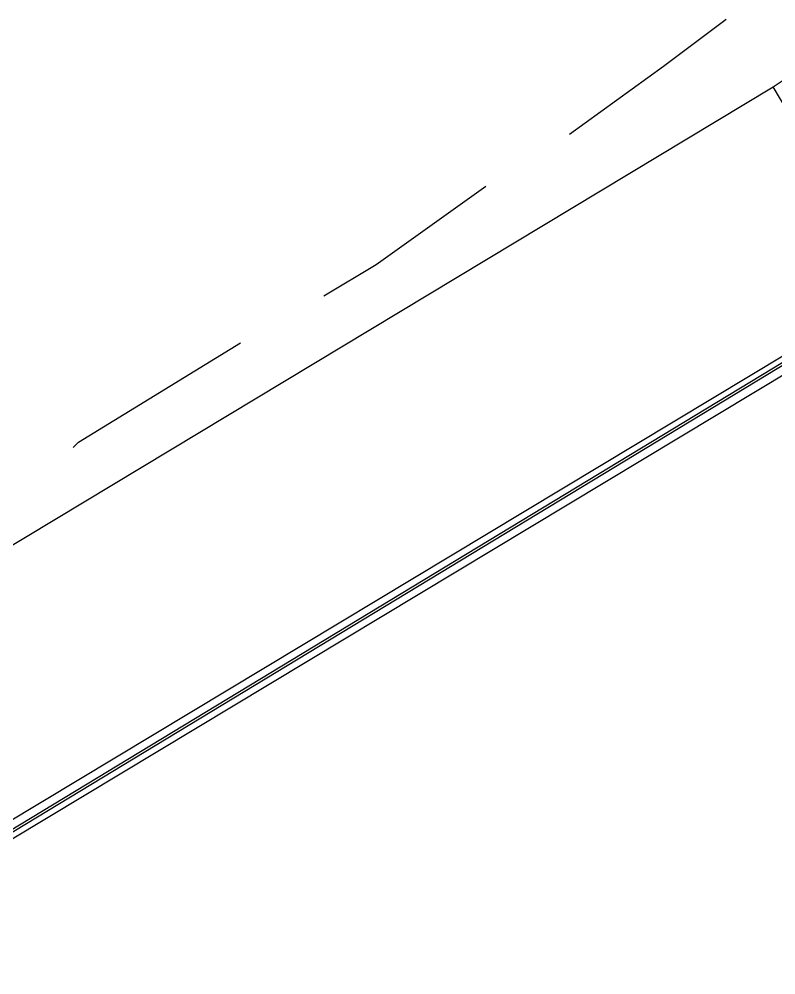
# Model space of a CAD drawing. Header units: feet. Extents: x -84 to 198, y -22 to 181.
# Drawn here: x 129.582 to 131.513, y 92.364 to 94.804 of the extents above; entities that cross this region are included whole.
import ezdxf

# ---------------------------------------------------------------- set-up
doc = ezdxf.new("R2010")
doc.units = ezdxf.units.FT
doc.layers.add('A-LINEA', color=7, linetype='CONTINUOUS')

msp = doc.modelspace()

# ---------------------------------------------------------------- linework, layer by layer
at = {"layer": 'A-LINEA'}
msp.add_line((128.76, 92.9778), (131.5067, 94.6311), dxfattribs=at)
msp.add_line((128.76, 92.9778), (131.5067, 94.6311), dxfattribs=at)
for points in [[(130.9867, 94.5111), (131.2267, 94.6844), (131.3867, 94.8044)], [(130.9867, 94.5111), (131.2267, 94.6844), (131.3867, 94.8044)], [(131.5067, 94.6311), (131.7467, 94.7911), (132.0533, 94.2844), (131.8, 94.1378), (131.5067, 94.6311)], [(131.5067, 94.6311), (131.7467, 94.7911), (132.0533, 94.2844), (131.8, 94.1378), (131.5067, 94.6311)], [(130.36, 94.0978), (130.4933, 94.1778), (130.7733, 94.3778)], [(130.36, 94.0978), (130.4933, 94.1778), (130.7733, 94.3778)], [(128.9733, 92.3778), (131.92, 94.1644), (131.92, 94.1778), (128.9733, 92.4044), (128.9733, 92.3911), (128.9733, 92.3778)], [(128.9733, 92.3778), (131.92, 94.1644), (131.92, 94.1778), (128.9733, 92.4044), (128.9733, 92.3911), (128.9733, 92.3778)], [(128.9867, 92.3644), (131.9333, 94.1378), (131.9333, 94.1511), (131.9333, 94.1644), (128.9867, 92.3778), (128.9733, 92.3778), (128.9867, 92.3644)], [(128.9867, 92.3644), (131.9333, 94.1378), (131.9333, 94.1511), (131.9333, 94.1644), (128.9867, 92.3778), (128.9733, 92.3778), (128.9867, 92.3644)], [(129.72, 93.7111), (129.7333, 93.7244), (130.1467, 93.9778)], [(129.72, 93.7111), (129.7333, 93.7244), (130.1467, 93.9778)]]:
    msp.add_lwpolyline(points, dxfattribs=at)

doc.saveas('drawing.dxf')
